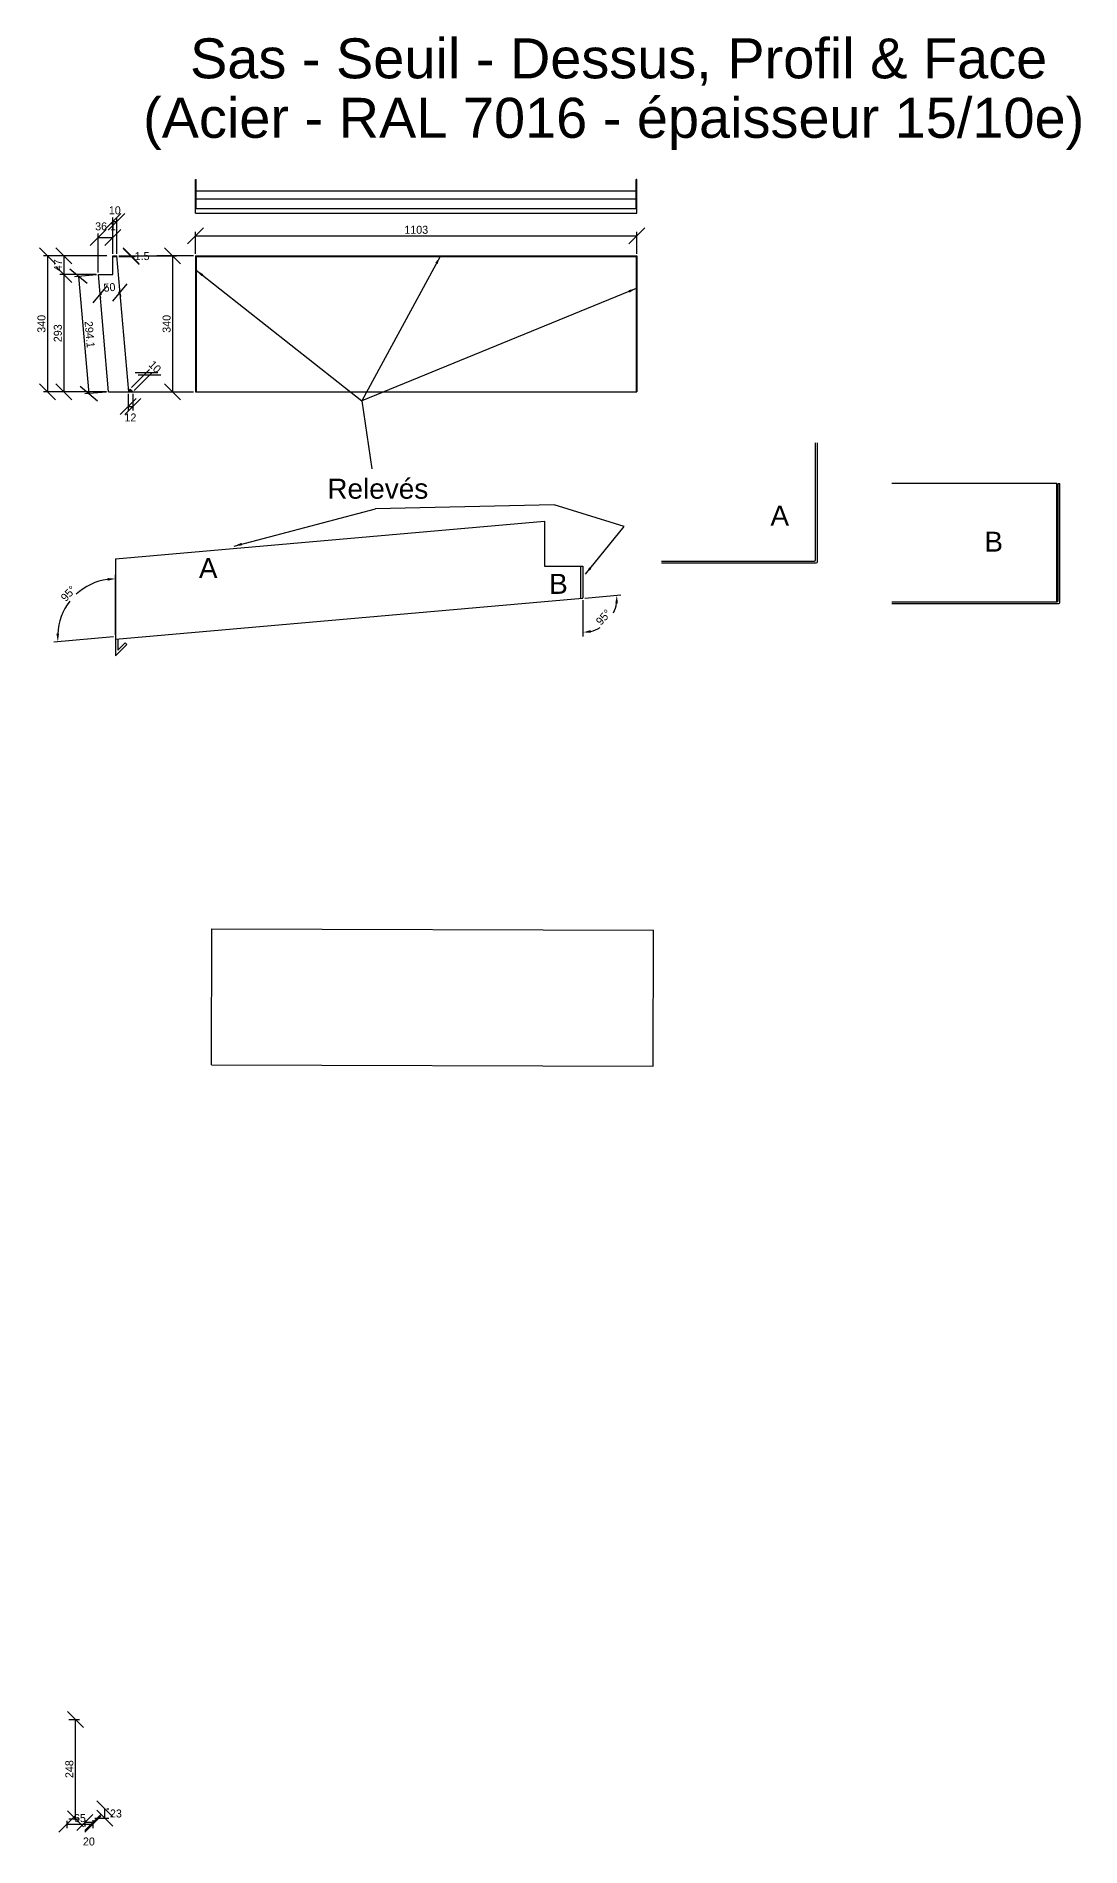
# Model space of a CAD drawing. Header units: millimetres. Extents: x -676 to 20600, y -6551 to 2808.
# Drawn here: x 2462 to 5073, y -1719 to 2808 of the extents above; entities that cross this region are included whole.
import ezdxf

# ---------------------------------------------------------------- set-up
doc = ezdxf.new("R2010")
doc.units = ezdxf.units.MM
doc.layers.get('Defpoints').update_dxf_attribs({"true_color": 0xffffff})
for name, color, linetype, lineweight, true_color in [('0 ... Seuil ... Rectangle', 5, 'Continuous', 25, 0x0000ff), ('0 ... Seuil ... Rectangle ... Cotes Angles', 4, 'Continuous', 25, 0x00ffff), ('Cotes', 4, 'Continuous', 25, 0x00ffff)]:
    doc.layers.add(name, color=color, linetype=linetype, lineweight=lineweight, true_color=true_color)
doc.styles.add('QCADDimTextStyle', font='txt')
doc.styles.add('textstyle25', font='')
doc.styles.add('textstyle26', font='')
doc.styles.add('textstyle27', font='')
doc.styles.add('textstyle28', font='')
doc.styles.add('textstyle29', font='')
doc.styles.add('textstyle30', font='')
doc.styles.add('textstyle31', font='')
doc.styles.get('textstyle25').set_extended_font_data('Liberation Sans')
doc.styles.get('textstyle26').set_extended_font_data('Liberation Sans')
doc.styles.get('textstyle27').set_extended_font_data('Liberation Sans')
doc.styles.get('textstyle28').set_extended_font_data('Liberation Sans')
doc.styles.get('textstyle29').set_extended_font_data('Liberation Sans')
doc.styles.get('textstyle30').set_extended_font_data('Liberation Sans')
doc.styles.get('textstyle31').set_extended_font_data('Liberation Sans')
doc.dimstyles.new('QCADDimStyle', dxfattribs={"dimtxt": 20, "dimasz": 20, "dimexe": 10, "dimexo": 5, "dimgap": 5, "dimtad": 1, "dimtoh": 1, "dimdec": 4, "dimzin": 0, "dimdsep": 46, "dimtxsty": 'QCADDimTextStyle', "dimcen": 0.09, "dimadec": 0, "dimazin": 0, "dimtfac": 1, "dimtdec": 4, "dimtofl": 0, "dimtmove": 0, "dimatfit": 3, "dimfxl": 1, "dimtolj": 1, "dimtzin": 0, "dimarcsym": 0})

# ---------------------------------------------------------------- blocks, each defined once
blk = doc.blocks.new('*D22')
at = {"layer": 'Cotes', "color": 0, "lineweight": -2}
for p, q in [((2653.7, -1644), (2613.7, -1604)), ((2613.7, -1627), (2653.7, -1667)), ((2633.7, -1647), (2633.7, -1624)), ((2638.7, -1624), (2643.7, -1624)), ((2608.7, -1647), (2643.7, -1647))]:
    blk.add_line(p, q, dxfattribs=at)
at = {"layer": 'Defpoints', "color": 0}
for p in [(2633.7, -1624), (2633.7, -1624), (2603.7, -1647)]:
    blk.add_point(p, dxfattribs=at)
at = {"layer": 'Cotes', "color": 0, "insert": (2661.2, -1635.5), "char_height": 20, "attachment_point": 5, "style": 'QCADDimTextStyle'}
blk.add_mtext('\\A1;23', dxfattribs=at)
blk = doc.blocks.new('*D23')
at = {"layer": 'Cotes', "color": 0, "lineweight": -2}
for p, q in [((2580, -1420.5), (2540, -1380.5)), ((2543.7, -1400.5), (2570, -1400.5)), ((2560, -1648.5), (2560, -1400.5)), ((2540, -1628.5), (2580, -1668.5)), ((2543.7, -1648.5), (2570, -1648.5))]:
    blk.add_line(p, q, dxfattribs=at)
at = {"layer": 'Defpoints', "color": 0}
for p in [(2538.7, -1400.5), (2560, -1400.5), (2538.7, -1648.5)]:
    blk.add_point(p, dxfattribs=at)
at = {"layer": 'Cotes', "color": 0, "insert": (2545, -1524.5), "char_height": 20, "attachment_point": 5, "rotation": 90, "style": 'QCADDimTextStyle'}
blk.add_mtext('\\A1;248', dxfattribs=at)
blk = doc.blocks.new('*D24')
at = {"layer": 'Cotes', "color": 0, "lineweight": -2}
for p, q in [((2558.7, -1642), (2518.7, -1682)), ((2538.7, -1653.5), (2538.7, -1672)), ((2538.7, -1662), (2603.7, -1662)), ((2583.7, -1682), (2623.7, -1642)), ((2603.7, -1655), (2603.7, -1672))]:
    blk.add_line(p, q, dxfattribs=at)
at = {"layer": 'Defpoints', "color": 0}
for p in [(2538.7, -1648.5), (2603.7, -1650), (2603.7, -1662)]:
    blk.add_point(p, dxfattribs=at)
at = {"layer": 'Cotes', "color": 0, "insert": (2571.2, -1647), "char_height": 20, "attachment_point": 5, "style": 'QCADDimTextStyle'}
blk.add_mtext('\\A1;65', dxfattribs=at)
blk = doc.blocks.new('*D25')
at = {"layer": 'Cotes', "color": 0, "lineweight": -2}
for p, q in [((2603.7, -1638), (2563.7, -1678)), ((2583.7, -1678), (2623.7, -1638)), ((2583.7, -1652), (2583.7, -1668)), ((2603.7, -1658), (2583.7, -1658)), ((2603.7, -1652), (2603.7, -1668))]:
    blk.add_line(p, q, dxfattribs=at)
at = {"layer": 'Defpoints', "color": 0}
for p in [(2583.7, -1647), (2583.7, -1658), (2603.7, -1647)]:
    blk.add_point(p, dxfattribs=at)
at = {"layer": 'Cotes', "color": 0, "insert": (2593.7, -1705.5), "char_height": 20, "attachment_point": 5, "style": 'QCADDimTextStyle'}
blk.add_mtext('\\A1;20', dxfattribs=at)
blk = doc.blocks.new('*D67')
at = {"layer": '0 ... Seuil ... Rectangle ... Cotes Angles', "color": 0, "lineweight": -2}
for p, q in [((2589.5, 2189.2), (2546.1, 2225.6)), ((2612.4, 2211.3), (2557.8, 2206.5)), ((2567.8, 2207.4), (2593.4, 1914.4)), ((2571.8, 1932.6), (2615.1, 1896.2)), ((2638, 1918.3), (2583.5, 1913.5))]:
    blk.add_line(p, q, dxfattribs=at)
at = {"layer": 'Defpoints', "color": 0}
for p in [(2617.3, 2211.7), (2593.4, 1914.4), (2643, 1918.7)]:
    blk.add_point(p, dxfattribs=at)
at = {"layer": '0 ... Seuil ... Rectangle ... Cotes Angles', "color": 0, "insert": (2595.6, 2062.2), "char_height": 20, "attachment_point": 5, "rotation": 275, "style": 'QCADDimTextStyle'}
blk.add_mtext('\\A1;294.1', dxfattribs=at)
blk = doc.blocks.new('*D68')
at = {"layer": '0 ... Seuil ... Rectangle ... Cotes Angles', "color": 0, "lineweight": -2}
for p, q in [((2551.1, 2238.7), (2511.1, 2278.7)), ((2511.1, 2231.7), (2551.1, 2191.7)), ((2638.4, 2258.7), (2521.1, 2258.7)), ((2531.1, 2258.7), (2531.1, 2211.7)), ((2612.3, 2211.7), (2521.1, 2211.7))]:
    blk.add_line(p, q, dxfattribs=at)
at = {"layer": 'Defpoints', "color": 0}
for p in [(2643.4, 2258.7), (2531.1, 2211.7), (2617.3, 2211.7)]:
    blk.add_point(p, dxfattribs=at)
at = {"layer": '0 ... Seuil ... Rectangle ... Cotes Angles', "color": 0, "insert": (2516.1, 2235.2), "char_height": 20, "attachment_point": 5, "rotation": 90, "style": 'QCADDimTextStyle'}
blk.add_mtext('\\A1;47', dxfattribs=at)
blk = doc.blocks.new('*D69')
at = {"layer": '0 ... Seuil ... Rectangle ... Cotes Angles', "color": 0, "lineweight": -2}
for p, q in [((2551.1, 2191.7), (2511.1, 2231.7)), ((2612.3, 2211.7), (2521.1, 2211.7)), ((2531.1, 2211.7), (2531.1, 1918.7)), ((2511.1, 1938.7), (2551.1, 1898.7)), ((2638, 1918.7), (2521.1, 1918.7))]:
    blk.add_line(p, q, dxfattribs=at)
at = {"layer": 'Defpoints', "color": 0}
for p in [(2617.3, 2211.7), (2531.1, 1918.7), (2643, 1918.7)]:
    blk.add_point(p, dxfattribs=at)
at = {"layer": '0 ... Seuil ... Rectangle ... Cotes Angles', "color": 0, "insert": (2516.1, 2065.2), "char_height": 20, "attachment_point": 5, "rotation": 90, "style": 'QCADDimTextStyle'}
blk.add_mtext('\\A1;293', dxfattribs=at)
blk = doc.blocks.new('*D70')
at = {"layer": '0 ... Seuil ... Rectangle ... Cotes Angles', "color": 0, "lineweight": -2}
for p, q in [((2679.2, 2278.7), (2719.2, 2238.7)), ((2719.2, 2237.2), (2679.2, 2277.2)), ((2668.4, 2258.7), (2709.2, 2258.7)), ((2668.6, 2257.2), (2709.2, 2257.2))]:
    blk.add_line(p, q, dxfattribs=at)
at = {"layer": 'Defpoints', "color": 0}
for p in [(2663.4, 2258.7), (2663.6, 2257.2), (2699.2, 2257.2)]:
    blk.add_point(p, dxfattribs=at)
at = {"layer": '0 ... Seuil ... Rectangle ... Cotes Angles', "color": 0, "insert": (2726.7, 2258), "char_height": 20, "attachment_point": 5, "style": 'QCADDimTextStyle'}
blk.add_mtext('\\A1;1.5', dxfattribs=at)
blk = doc.blocks.new('*D71')
at = {"layer": '0 ... Seuil ... Rectangle ... Cotes Angles', "color": 0, "lineweight": -2}
for p, q in [((2639.8, 2184.3), (2603.5, 2141)), ((2653.3, 2145.4), (2689.6, 2188.7)), ((2621.6, 2162.7), (2625.4, 2163)), ((2622, 2158.2), (2622.5, 2152.7)), ((2671.4, 2167), (2667.6, 2166.7)), ((2671.8, 2162.6), (2672.3, 2157.1))]:
    blk.add_line(p, q, dxfattribs=at)
at = {"layer": 'Defpoints', "color": 0}
for p in [(2621.6, 2163.2), (2671.4, 2167.6), (2671.4, 2167)]:
    blk.add_point(p, dxfattribs=at)
at = {"layer": '0 ... Seuil ... Rectangle ... Cotes Angles', "color": 0, "insert": (2645.2, 2179.8), "char_height": 20, "attachment_point": 5, "rotation": 5, "style": 'QCADDimTextStyle'}
blk.add_mtext('\\A1;50', dxfattribs=at)
blk = doc.blocks.new('*D72')
at = {"layer": '0 ... Seuil ... Rectangle ... Cotes Angles', "color": 0, "lineweight": -2}
for p, q in [((2823.1, 2238.7), (2783.1, 2278.7)), ((2668.4, 2258.7), (2813.1, 2258.7)), ((2803.1, 2258.7), (2803.1, 1918.7)), ((2698.2, 1918.7), (2813.1, 1918.7)), ((2783.1, 1938.7), (2823.1, 1898.7))]:
    blk.add_line(p, q, dxfattribs=at)
at = {"layer": 'Defpoints', "color": 0}
for p in [(2663.4, 2258.7), (2693.2, 1918.7), (2803.1, 1918.7)]:
    blk.add_point(p, dxfattribs=at)
at = {"layer": '0 ... Seuil ... Rectangle ... Cotes Angles', "color": 0, "insert": (2788.1, 2088.7), "char_height": 20, "attachment_point": 5, "rotation": 90, "style": 'QCADDimTextStyle'}
blk.add_mtext('\\A1;340', dxfattribs=at)
blk = doc.blocks.new('*D73')
at = {"layer": '0 ... Seuil ... Rectangle ... Cotes Angles', "color": 0, "lineweight": -2}
for p, q in [((2700.1, 1929.3), (2745, 1974.2)), ((2707.2, 1922.3), (2752.1, 1967.2)), ((2709.7, 1967.2), (2766.3, 1967.2)), ((2773.3, 1960.1), (2716.8, 1960.1))]:
    blk.add_line(p, q, dxfattribs=at)
at = {"layer": 'Defpoints', "color": 0}
for p in [(2745, 1960.1), (2696.6, 1925.8), (2703.7, 1918.7)]:
    blk.add_point(p, dxfattribs=at)
at = {"layer": '0 ... Seuil ... Rectangle ... Cotes Angles', "color": 0, "insert": (2758.6, 1981.3), "char_height": 20, "attachment_point": 5, "rotation": 315, "style": 'QCADDimTextStyle'}
blk.add_mtext('\\A1;10', dxfattribs=at)
blk = doc.blocks.new('*D74')
at = {"layer": '0 ... Seuil ... Rectangle ... Cotes Angles', "color": 0, "lineweight": -2}
for p, q in [((2711.7, 1901.9), (2671.7, 1861.9)), ((2683.7, 1861.9), (2723.7, 1901.9)), ((2691.7, 1913.7), (2691.7, 1871.9)), ((2703.7, 1913.7), (2703.7, 1871.9)), ((2691.7, 1881.9), (2703.7, 1881.9))]:
    blk.add_line(p, q, dxfattribs=at)
at = {"layer": 'Defpoints', "color": 0}
for p in [(2691.7, 1918.7), (2703.7, 1918.7), (2703.7, 1881.9)]:
    blk.add_point(p, dxfattribs=at)
at = {"layer": '0 ... Seuil ... Rectangle ... Cotes Angles', "color": 0, "insert": (2697.5, 1854.6), "char_height": 20, "attachment_point": 5, "style": 'QCADDimTextStyle'}
blk.add_mtext('\\A1;12', dxfattribs=at)
blk = doc.blocks.new('*D75')
at = {"layer": '0 ... Seuil ... Rectangle ... Cotes Angles', "color": 0, "lineweight": -2}
for p, q in [((2880.5, 2328.7), (2840.5, 2288.7)), ((2860.5, 2263.7), (2860.5, 2318.7)), ((2860.5, 2308.7), (3963.5, 2308.7)), ((3943.5, 2288.7), (3983.5, 2328.7)), ((3963.5, 2263.7), (3963.5, 2318.7))]:
    blk.add_line(p, q, dxfattribs=at)
at = {"layer": 'Defpoints', "color": 0}
for p in [(3963.5, 2308.7), (2860.5, 2258.7), (3963.5, 2258.7)]:
    blk.add_point(p, dxfattribs=at)
at = {"layer": '0 ... Seuil ... Rectangle ... Cotes Angles', "color": 0, "insert": (3412, 2323.7), "char_height": 20, "attachment_point": 5, "style": 'QCADDimTextStyle'}
blk.add_mtext('\\A1;1103', dxfattribs=at)
blk = doc.blocks.new('*D76')
at = {"layer": '0 ... Seuil ... Rectangle ... Cotes Angles', "color": 0, "lineweight": -2}
for p, q in [((2510.2, 2238.7), (2470.2, 2278.7)), ((2638.4, 2258.7), (2480.2, 2258.7)), ((2490.2, 2258.7), (2490.2, 1918.7)), ((2470.2, 1938.7), (2510.2, 1898.7)), ((2638, 1918.7), (2480.2, 1918.7))]:
    blk.add_line(p, q, dxfattribs=at)
at = {"layer": 'Defpoints', "color": 0}
for p in [(2643.4, 2258.7), (2490.2, 1918.7), (2643, 1918.7)]:
    blk.add_point(p, dxfattribs=at)
at = {"layer": '0 ... Seuil ... Rectangle ... Cotes Angles', "color": 0, "insert": (2475.2, 2088.7), "char_height": 20, "attachment_point": 5, "rotation": 90, "style": 'QCADDimTextStyle'}
blk.add_mtext('\\A1;340', dxfattribs=at)
blk = doc.blocks.new('*D77')
at = {"layer": '0 ... Seuil ... Rectangle ... Cotes Angles', "color": 0, "lineweight": -2}
for p, q in [((2660.4, 1311.5), (2660.4, 1461.3)), ((2655.4, 1306.1), (2506.2, 1293))]:
    blk.add_line(p, q, dxfattribs=at)
for start, end in [(97.9211, 132.8517), (142.1483, 177.0789)]:
    blk.add_arc((2660.4, 1306.5), 144.8, start, end, dxfattribs=at)
at = {"layer": '0 ... Seuil ... Rectangle ... Cotes Angles', "color": 0}
for points in [[(2640.7, 1446.6), (2640.2, 1453.3), (2660.4, 1451.3)], [(2512.5, 1313.9), (2519.1, 1314), (2516.1, 1293.9)]]:
    blk.add_solid(points, dxfattribs=at)
at = {"layer": 'Defpoints', "color": 0}
for p in [(2584.4, 1429.8), (2852.4, 1323.3), (2660.4, 1306.5), (2660.4, 1306.5), (2660.4, 1258.5)]:
    blk.add_point(p, dxfattribs=at)
at = {"layer": '0 ... Seuil ... Rectangle ... Cotes Angles', "color": 0, "insert": (2542.6, 1414.5), "char_height": 20, "attachment_point": 5, "rotation": 47.5, "style": 'QCADDimTextStyle'}
blk.add_mtext('\\A1;95%%d', dxfattribs=at)
blk = doc.blocks.new('*D78')
at = {"layer": '0 ... Seuil ... Rectangle ... Cotes Angles', "color": 0, "lineweight": -2}
for p, q in [((3833.4, 1403.1), (3923.4, 1411)), ((3828.4, 1397.7), (3828.4, 1307.4))]:
    blk.add_line(p, q, dxfattribs=at)
for start, end in [(334.5352, 351.5408), (283.4592, 300.4648)]:
    blk.add_arc((3828.4, 1402.7), 85.3, start, end, dxfattribs=at)
at = {"layer": '0 ... Seuil ... Rectangle ... Cotes Angles', "color": 0}
for points in [[(3916.1, 1390), (3909.5, 1390.2), (3913.4, 1410.1)], [(3847.8, 1323), (3848.6, 1316.4), (3828.4, 1317.4)]]:
    blk.add_solid(points, dxfattribs=at)
at = {"layer": 'Defpoints', "color": 0}
for p in [(3828.4, 1482.7), (3828.4, 1403.6), (3827.5, 1402.6), (3873.2, 1330.1), (2666.4, 1301)]:
    blk.add_point(p, dxfattribs=at)
at = {"layer": '0 ... Seuil ... Rectangle ... Cotes Angles', "color": 0, "insert": (3880.2, 1355.2), "char_height": 20, "attachment_point": 5, "rotation": 47.5, "style": 'QCADDimTextStyle'}
blk.add_mtext('\\A1;95%%d', dxfattribs=at)
blk = doc.blocks.new('*D79')
at = {"layer": '0 ... Seuil ... Rectangle ... Cotes Angles', "color": 0, "lineweight": -2}
for p, q in [((2673.4, 2364.8), (2633.4, 2324.8)), ((2643.4, 2324.8), (2683.4, 2364.8)), ((2653.4, 2263.7), (2653.4, 2354.8)), ((2663.4, 2263.7), (2663.4, 2354.8)), ((2653.4, 2344.8), (2663.4, 2344.8))]:
    blk.add_line(p, q, dxfattribs=at)
at = {"layer": 'Defpoints', "color": 0}
for p in [(2663.4, 2344.8), (2653.4, 2258.7), (2663.4, 2258.7)]:
    blk.add_point(p, dxfattribs=at)
at = {"layer": '0 ... Seuil ... Rectangle ... Cotes Angles', "color": 0, "insert": (2658.4, 2372.3), "char_height": 20, "attachment_point": 5, "style": 'QCADDimTextStyle'}
blk.add_mtext('\\A1;10', dxfattribs=at)
blk = doc.blocks.new('*D80')
at = {"layer": '0 ... Seuil ... Rectangle ... Cotes Angles', "color": 0, "lineweight": -2}
for p, q in [((2637.3, 2324.8), (2597.3, 2284.8)), ((2617.3, 2216.7), (2617.3, 2314.8)), ((2633.4, 2284.8), (2673.4, 2324.8)), ((2653.4, 2263.7), (2653.4, 2314.8)), ((2617.3, 2304.8), (2653.4, 2304.8))]:
    blk.add_line(p, q, dxfattribs=at)
at = {"layer": 'Defpoints', "color": 0}
for p in [(2653.4, 2304.8), (2653.4, 2258.7), (2617.3, 2211.7)]:
    blk.add_point(p, dxfattribs=at)
at = {"layer": '0 ... Seuil ... Rectangle ... Cotes Angles', "color": 0, "insert": (2635.4, 2332.3), "char_height": 20, "attachment_point": 5, "style": 'QCADDimTextStyle'}
blk.add_mtext('\\A1;36.1', dxfattribs=at)

msp = doc.modelspace()

# ---------------------------------------------------------------- linework, layer by layer
at = {"layer": '0 ... Seuil ... Rectangle'}
for p, q in [((2860.5, 2378.12), (2860.5, 2449.26)), ((2860.5, 2449.26), (2862, 2449.26)), ((2862, 2377.12), (2862, 2449.26)), ((3962, 2377.12), (3962, 2449.26)), ((3963.5, 2449.26), (3962, 2449.26)), ((3963.5, 2378.12), (3963.5, 2449.26)), ((2862, 2421.17), (3962, 2421.17)), ((2862, 2401.17), (3962, 2401.17)), ((2860.5, 2365.12), (2860.5, 2378.12)), ((2860.5, 2365.12), (3963.5, 2365.12)), ((2861.5, 2377.12), (3962.5, 2377.12)), ((2862, 2377.12), (2862, 2383.84)), ((3962, 2377.12), (3962, 2383.84)), ((3963.5, 2365.12), (3963.5, 2378.12)), ((2653.42, 2258.72), (2663.42, 2258.72)), ((2653.42, 2211.72), (2653.42, 2258.72)), ((2653.42, 2257.22), (2663.55, 2257.22)), ((2693.17, 1918.72), (2663.42, 2258.72)), ((2860.5, 2258.72), (3963.5, 2258.72)), ((2860.5, 2258.72), (2860.5, 1918.72)), ((2860.5, 2257.22), (3963.5, 2257.22)), ((2862, 2257.22), (2862, 1918.72)), ((3962, 2257.22), (3962, 1918.72)), ((3963.5, 2258.72), (3963.5, 1918.72)), ((2617.34, 2211.72), (2653.42, 2211.72)), ((2642.97, 1918.72), (2617.34, 2211.72)), ((2670.08, 2165.4), (2669.95, 2166.9)), ((2642.97, 1918.72), (2693.17, 1918.72)), ((2693.03, 1920.22), (2700.04, 1920.22)), ((2693.17, 1918.72), (2703.66, 1918.72)), ((2695.53, 1924.73), (2696.59, 1925.79)), ((2695.53, 1924.73), (2700.04, 1920.22)), ((2696.59, 1925.79), (2703.66, 1918.72)), ((2860.5, 1918.72), (3963.5, 1918.72)), ((4410.1, 1498.45), (4410.1, 1790.95)), ((4414.6, 1493.95), (4414.6, 1790.95)), ((5013.58, 1689.3), (4601.08, 1689.3)), ((5013.58, 1393.8), (5013.58, 1689.3)), ((5016.58, 1396.8), (5016.58, 1689.3)), ((5016.58, 1689.3), (5021.08, 1689.3)), ((5021.08, 1392.3), (5021.08, 1689.3)), ((2660.38, 1501.28), (3732.38, 1595.06)), ((3732.38, 1595.06), (3732.38, 1482.7)), ((2660.38, 1501.28), (2660.38, 1300.51)), ((4024.6, 1495.45), (4407.1, 1495.45)), ((3732.38, 1482.7), (3828.38, 1482.7)), ((3822.38, 1482.7), (3822.38, 1402.17)), ((3828.38, 1482.7), (3828.38, 1403.62)), ((4024.6, 1490.95), (4411.6, 1490.95)), ((2660.38, 1300.51), (3827.47, 1402.62)), ((4601.08, 1393.8), (5013.58, 1393.8)), ((4601.08, 1389.3), (5018.08, 1389.3)), ((2660.38, 1306.54), (2660.38, 1258.54)), ((2688.66, 1286.82), (2660.38, 1258.54)), ((2666.38, 1301.04), (2666.38, 1273.02)), ((2684.42, 1291.06), (2666.38, 1273.02)), ((2684.42, 1291.06), (2688.66, 1286.82)), ((2899.82, 236.06), (2900.77, 576.06)), ((2900.77, 576.06), (4004.77, 572.96)), ((4003.81, 232.96), (4004.77, 572.96)), ((2899.82, 236.06), (4003.81, 232.96))]:
    msp.add_line(p, q, dxfattribs=at)
for centre, radius, start, end in [((2861.5, 2378.12), 1, 180, 270), ((3962.5, 2378.12), 1, 270, 0), ((4407.1, 1498.45), 3, 270, 0), ((4411.6, 1493.95), 3, 270, 0), ((3827.38, 1403.62), 1, 275, 0), ((5013.58, 1396.8), 3, 270, 0), ((5018.08, 1392.3), 3, 270, 0)]:
    msp.add_arc(centre, radius, start, end, dxfattribs=at)
at = {"layer": '0 ... Seuil ... Rectangle ... Cotes Angles'}
for p, q in [((2855.5, 2258.72), (2763.93, 2258.72)), ((2763.93, 1918.72), (2855.5, 1918.72)), ((3276.31, 1895.85), (3301.33, 1726.09))]:
    msp.add_line(p, q, dxfattribs=at)

# ---------------------------------------------------------------- texts
at = {"layer": '0 ... Seuil ... Rectangle ... Cotes Angles', "attachment_point": 1}
for s, insert, char_height, style in [('Sas - Seuil - Dessus, Profil & Face\\P', (2846.57, 2802.44), 100, 'textstyle31'), ('(Acier - RAL 7016 - épaisseur 15/10e)', (2729.21, 2653.72), 100, 'textstyle25'), ('Relevés', (3189.7, 1701.51), 50, 'textstyle26'), ('A', (4297.3, 1634.25), 50, 'textstyle30'), ('B', (4832, 1569.19), 50, 'textstyle29'), ('A', (2868.73, 1503.05), 50, 'textstyle27'), ('B', (3744.09, 1463.72), 50, 'textstyle28')]:
    msp.add_mtext(s, dxfattribs=dict(at, insert=insert, char_height=char_height, style=style))

# ---------------------------------------------------------------- dimensions: what is measured, and where the dimension line sits
at = {"layer": '0 ... Seuil ... Rectangle ... Cotes Angles'}
for p1, p2, distance, picture, middle in [((2653.42, 2258.72), (2663.42, 2258.72), 86.08, '*D79', (2658.42, 2372.3)), ((2860.5, 2258.72), (3963.5, 2258.72), 50.02, '*D75', (3412, 2323.74)), ((2617.34, 2211.72), (2642.97, 1918.72), -49.73, '*D67', (2595.55, 2062.19))]:
    dim = msp.add_aligned_dim(p1=p1, p2=p2, distance=distance, dimstyle='QCADDimStyle', override={"dimtxt": 20, "dimasz": 20, "dimexe": 10, "dimexo": 5, "dimgap": 5, "dimdec": 1, "dimzin": 8, "dimtsz": 20, "dimclrd": 0, "dimclre": 0, "dimclrt": 0, "dimazin": 2, "dimtmove": 2}, dxfattribs=at)
    dim.commit()
    dim.dimension.update_dxf_attribs({"geometry": picture, "text_midpoint": middle})
dim = msp.add_linear_dim(base=(2653.42, 2304.8), p1=(2617.34, 2211.72), p2=(2653.42, 2258.72), dimstyle='QCADDimStyle', override={"dimtxt": 20, "dimasz": 20, "dimexe": 10, "dimexo": 5, "dimgap": 5, "dimdec": 1, "dimzin": 8, "dimtsz": 20, "dimclrd": 0, "dimclre": 0, "dimclrt": 0, "dimazin": 2, "dimtmove": 2}, dxfattribs=at)
dim.commit()
dim.dimension.update_dxf_attribs({"geometry": '*D80', "text_midpoint": (2635.38, 2332.3)})
for base, p1, p2, picture, middle in [((2490.16, 1918.72), (2643.42, 2258.72), (2642.97, 1918.72), '*D76', (2475.16, 2088.72)), ((2531.05, 2211.72), (2643.42, 2258.72), (2617.34, 2211.72), '*D68', (2516.05, 2235.22)), ((2699.21, 2257.22), (2663.42, 2258.72), (2663.55, 2257.22), '*D70', (2726.71, 2257.97)), ((2803.09, 1918.72), (2663.42, 2258.72), (2693.17, 1918.72), '*D72', (2788.09, 2088.72)), ((2531.05, 1918.72), (2617.34, 2211.72), (2642.97, 1918.72), '*D69', (2516.05, 2065.22))]:
    dim = msp.add_linear_dim(base=base, p1=p1, p2=p2, angle=90, dimstyle='QCADDimStyle', override={"dimtxt": 20, "dimasz": 20, "dimexe": 10, "dimexo": 5, "dimgap": 5, "dimdec": 1, "dimzin": 8, "dimtsz": 20, "dimclrd": 0, "dimclre": 0, "dimclrt": 0, "dimazin": 2, "dimtmove": 2}, dxfattribs=at)
    dim.commit()
    dim.dimension.update_dxf_attribs({"geometry": picture, "text_midpoint": middle})
for base, p1, p2, angle, picture, middle in [((2671.44, 2167.03), (2621.58, 2163.2), (2671.39, 2167.56), 5, '*D71', (2645.23, 2179.79)), ((2745.05, 1960.11), (2696.59, 1925.79), (2703.66, 1918.72), 315, '*D73', (2758.62, 1981.34)), ((2703.66, 1881.85), (2691.66, 1918.72), (2703.66, 1918.72), 0, '*D74', (2697.54, 1854.59))]:
    dim = msp.add_linear_dim(base=base, p1=p1, p2=p2, angle=angle, dimstyle='QCADDimStyle', override={"dimtxt": 20, "dimasz": 20, "dimexe": 10, "dimexo": 5, "dimgap": 5, "dimdec": 1, "dimzin": 8, "dimtsz": 20, "dimclrd": 0, "dimclre": 0, "dimclrt": 0, "dimazin": 2, "dimtmove": 2}, dxfattribs=at)
    dim.commit()
    dim.dimension.update_dxf_attribs({"geometry": picture, "text_midpoint": middle, "dimtype": 161})
for base, line1, line2, picture, middle in [((2584.37, 1429.76), ((2852.38, 1323.33), (2660.38, 1306.54)), ((2660.38, 1306.54), (2660.38, 1258.54)), '*D77', (2542.58, 1414.48)), ((3873.18, 1330.07), ((2666.38, 1301.04), (3827.47, 1402.62)), ((3828.38, 1403.62), (3828.38, 1482.7)), '*D78', (3880.24, 1355.18))]:
    dim = msp.add_angular_dim_2l(base=base, line1=line1, line2=line2, dimstyle='QCADDimStyle', override={"dimtxt": 20, "dimasz": 20, "dimexe": 10, "dimexo": 5, "dimgap": 5, "dimdec": 1, "dimzin": 8, "dimtsz": 20, "dimclrd": 0, "dimclre": 0, "dimclrt": 0, "dimazin": 2, "dimtmove": 2}, dxfattribs=at)
    dim.commit()
    dim.dimension.update_dxf_attribs({"geometry": picture, "text_midpoint": middle, "dimtype": 162})
at = {"layer": 'Cotes'}
for base, p1, p2, picture, middle in [((2560, -1400.5), (2538.7, -1648.5), (2538.7, -1400.5), '*D23', (2545, -1524.5)), ((2633.7, -1624), (2603.7, -1647), (2633.7, -1624), '*D22', (2661.2, -1635.5))]:
    dim = msp.add_linear_dim(base=base, p1=p1, p2=p2, angle=90, dimstyle='QCADDimStyle', override={"dimtxt": 20, "dimasz": 20, "dimexe": 10, "dimexo": 5, "dimgap": 5, "dimdec": 1, "dimzin": 8, "dimtsz": 20, "dimclrd": 0, "dimclre": 0, "dimclrt": 0, "dimazin": 2, "dimtmove": 2}, dxfattribs=at)
    dim.commit()
    dim.dimension.update_dxf_attribs({"geometry": picture, "text_midpoint": middle})
for base, p1, p2, picture, middle in [((2603.7, -1662), (2538.7, -1648.5), (2603.7, -1650), '*D24', (2571.2, -1647)), ((2583.7, -1658), (2603.7, -1647), (2583.7, -1647), '*D25', (2593.7, -1705.5))]:
    dim = msp.add_linear_dim(base=base, p1=p1, p2=p2, dimstyle='QCADDimStyle', override={"dimtxt": 20, "dimasz": 20, "dimexe": 10, "dimexo": 5, "dimgap": 5, "dimdec": 1, "dimzin": 8, "dimtsz": 20, "dimclrd": 0, "dimclre": 0, "dimclrt": 0, "dimazin": 2, "dimtmove": 2}, dxfattribs=at)
    dim.commit()
    dim.dimension.update_dxf_attribs({"geometry": picture, "text_midpoint": middle})

# ---------------------------------------------------------------- leaders
at = {"layer": '0 ... Seuil ... Rectangle ... Cotes Angles'}
for points in [[(2862, 2222.62), (3276.31, 1895.85)], [(3471.89, 2257.22), (3276.31, 1895.85)], [(3962, 2177.3), (3276.31, 1895.85)], [(3834.7, 1462.92), (3931.66, 1582.08), (3756.33, 1635.98), (3310.37, 1626.05)], [(2956.62, 1533.02), (3310.37, 1626.05)]]:
    msp.add_leader(points, dimstyle='QCADDimStyle', dxfattribs=at)

doc.saveas('drawing.dxf')
